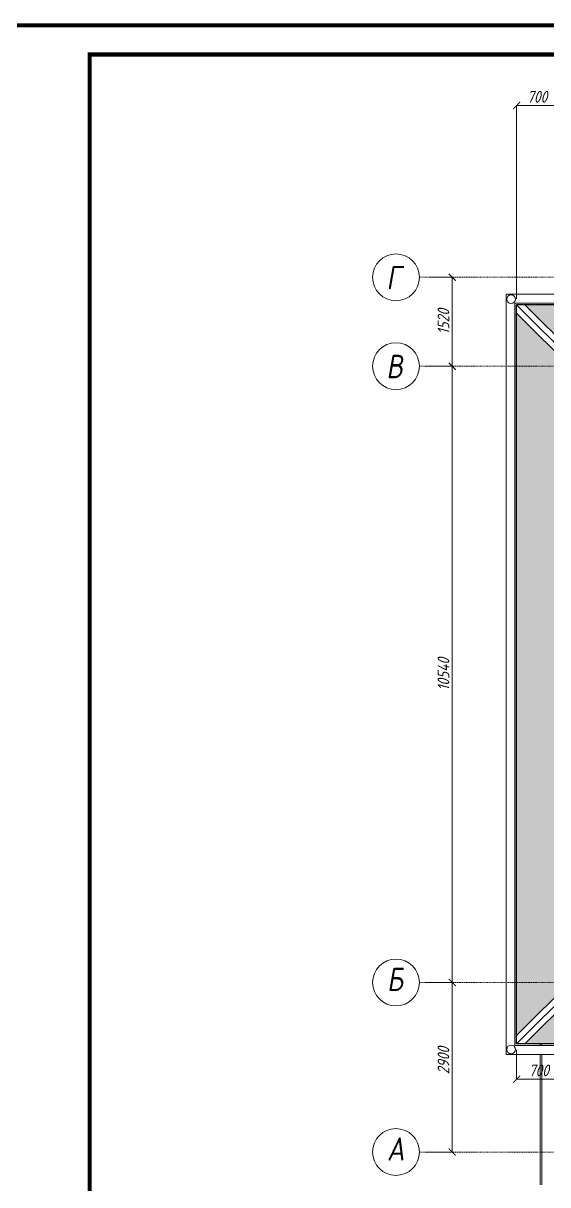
# Model space of a CAD drawing. Header units: millimetres. Extents: x 54 to 1314, y 20 to 614.
# Drawn here: x 902.7 to 992.3, y 415.6 to 614.3 of the extents above; entities that cross this region are included whole.
import ezdxf

# ---------------------------------------------------------------- set-up
doc = ezdxf.new("R2010")
doc.units = ezdxf.units.MM
doc.linetypes.add('CENTER2', pattern=[1.125, 0.75, -0.125, 0.125, -0.125])
for name, color, linetype, lineweight in [('A_РАЗМ.ОСЕВ.', 4, 'Continuous', 13), ('А_ВТОРОЙ ПЛАН', 241, 'Continuous', 9), ('А_ПЕРВЫЙ ПЛАН', 102, 'Continuous', 15), ('ЛИСТ', 7, 'Continuous', 18), ('ОСИ', 40, 'CENTER2', 18), ('ШТРИХОВКА', 93, 'Continuous', 9)]:
    doc.layers.add(name, color=color, linetype=linetype, lineweight=lineweight)
doc.styles.add('ROMANS', font='romans.shx', dxfattribs={"width": 0.8, "oblique": 15})
doc.dimstyles.new('100', dxfattribs={"dimtxt": 2, "dimasz": 1.2, "dimexe": 0, "dimexo": 1, "dimgap": 0.5, "dimtad": 1, "dimdec": 0, "dimlfac": 100, "dimdsep": 46, "dimtxsty": 'ROMANS', "dimblk1": 'ARCHTICK', "dimblk2": 'ARCHTICK', "dimsah": 1, "dimcen": 2, "dimclrd": 256, "dimclre": 256, "dimclrt": 256, "dimadec": 0, "dimazin": 2, "dimtfac": 1, "dimtdec": 0, "dimtmove": 1, "dimatfit": 3, "dimfxl": 1, "dimtvp": 1.5, "dimtolj": 1, "dimtzin": 0, "dimlwd": -1, "dimlwe": -1, "dimarcsym": 0})

# ---------------------------------------------------------------- blocks, each defined once
blk = doc.blocks.new('_ARCHTICK')
at = {"color": 0, "linetype": 'ByBlock', "const_width": 0.15}
blk.add_lwpolyline([(-0.5, -0.5), (0.5, 0.5)], dxfattribs=at)
blk = doc.blocks.new('*D452')
at = {"layer": 'A_РАЗМ.ОСЕВ.', "ltscale": 100, "transparency": 16777216}
for p, q in [((994.02, 445.72), (994.02, 433.67)), ((987.02, 438.72), (987.02, 433.67)), ((987.02, 433.67), (994.02, 433.67))]:
    blk.add_line(p, q, dxfattribs=at)
at = {"layer": 'Defpoints', "color": 0, "ltscale": 100, "transparency": 16777216}
for p in [(994.02, 446.72), (987.02, 439.72), (994.02, 433.67)]:
    blk.add_point(p, dxfattribs=at)
at = {"layer": 'A_РАЗМ.ОСЕВ.', "ltscale": 100, "transparency": 16777216, "xscale": 1.2, "yscale": 1.2, "zscale": 1.2, "rotation": 180}
blk.add_blockref('_ARCHTICK', (987.02, 433.67), dxfattribs=at)
at = {"layer": 'A_РАЗМ.ОСЕВ.', "ltscale": 100, "transparency": 16777216, "xscale": 1.2, "yscale": 1.2, "zscale": 1.2}
blk.add_blockref('_ARCHTICK', (994.02, 433.67), dxfattribs=at)
at = {"layer": 'A_РАЗМ.ОСЕВ.', "ltscale": 100, "transparency": 16777216, "insert": (990.8, 435.17), "char_height": 2, "attachment_point": 5, "style": 'ROMANS'}
blk.add_mtext('\\A1;700', dxfattribs=at)
blk = doc.blocks.new('*D475')
at = {"layer": 'A_РАЗМ.ОСЕВ.', "ltscale": 100, "transparency": 16777216}
for p, q in [((987.02, 567.12), (987.02, 600.18)), ((994.02, 600.18), (987.02, 600.18)), ((994.02, 560.12), (994.02, 600.18))]:
    blk.add_line(p, q, dxfattribs=at)
at = {"layer": 'Defpoints', "color": 0, "ltscale": 100, "transparency": 16777216}
for p in [(987.02, 600.18), (987.02, 566.12), (994.02, 559.12)]:
    blk.add_point(p, dxfattribs=at)
at = {"layer": 'A_РАЗМ.ОСЕВ.', "ltscale": 100, "transparency": 16777216, "xscale": 1.2, "yscale": 1.2, "zscale": 1.2, "rotation": 180}
blk.add_blockref('_ARCHTICK', (987.02, 600.18), dxfattribs=at)
at = {"layer": 'A_РАЗМ.ОСЕВ.', "ltscale": 100, "transparency": 16777216, "xscale": 1.2, "yscale": 1.2, "zscale": 1.2}
blk.add_blockref('_ARCHTICK', (994.02, 600.18), dxfattribs=at)
at = {"layer": 'A_РАЗМ.ОСЕВ.', "ltscale": 100, "transparency": 16777216, "insert": (990.52, 601.68), "char_height": 2, "attachment_point": 5, "style": 'ROMANS'}
blk.add_mtext('\\A1;700', dxfattribs=at)
blk = doc.blocks.new('*D476')
at = {"layer": 'A_РАЗМ.ОСЕВ.', "ltscale": 100, "transparency": 16777216}
for p, q in [((971.39, 450.22), (976.01, 450.22)), ((976.01, 421.22), (976.01, 450.22)), ((971.39, 421.22), (976.01, 421.22))]:
    blk.add_line(p, q, dxfattribs=at)
at = {"layer": 'Defpoints', "color": 0, "ltscale": 100, "transparency": 16777216}
for p in [(970.39, 450.22), (976.01, 450.22), (970.39, 421.22)]:
    blk.add_point(p, dxfattribs=at)
at = {"layer": 'A_РАЗМ.ОСЕВ.', "ltscale": 100, "transparency": 16777216, "xscale": 1.2, "yscale": 1.2, "zscale": 1.2}
for p, rotation in [((976.01, 450.22), 90), ((976.01, 421.22), 270)]:
    blk.add_blockref('_ARCHTICK', p, dxfattribs=dict(at, rotation=rotation))
at = {"layer": 'A_РАЗМ.ОСЕВ.', "ltscale": 100, "transparency": 16777216, "insert": (974.51, 436.85), "char_height": 2, "attachment_point": 5, "rotation": 90, "style": 'ROMANS'}
blk.add_mtext('\\A1;2900', dxfattribs=at)
blk = doc.blocks.new('*D477')
at = {"layer": 'A_РАЗМ.ОСЕВ.', "ltscale": 100, "transparency": 16777216}
for p, q in [((971.39, 555.62), (976.01, 555.62)), ((976.01, 450.22), (976.01, 555.62)), ((971.39, 450.22), (976.01, 450.22))]:
    blk.add_line(p, q, dxfattribs=at)
at = {"layer": 'Defpoints', "color": 0, "ltscale": 100, "transparency": 16777216}
for p in [(970.39, 555.62), (976.01, 555.62), (970.39, 450.22)]:
    blk.add_point(p, dxfattribs=at)
at = {"layer": 'A_РАЗМ.ОСЕВ.', "ltscale": 100, "transparency": 16777216, "xscale": 1.2, "yscale": 1.2, "zscale": 1.2}
for p, rotation in [((976.01, 555.62), 90), ((976.01, 450.22), 270)]:
    blk.add_blockref('_ARCHTICK', p, dxfattribs=dict(at, rotation=rotation))
at = {"layer": 'A_РАЗМ.ОСЕВ.', "ltscale": 100, "transparency": 16777216, "insert": (974.51, 502.92), "char_height": 2, "attachment_point": 5, "rotation": 90, "style": 'ROMANS'}
blk.add_mtext('\\A1;10540', dxfattribs=at)
blk = doc.blocks.new('*D444')
at = {"layer": 'A_РАЗМ.ОСЕВ.', "ltscale": 100, "transparency": 16777216}
for p, q in [((972.02, 570.82), (976.01, 570.82)), ((976.01, 555.62), (976.01, 570.82)), ((971.39, 555.62), (976.01, 555.62))]:
    blk.add_line(p, q, dxfattribs=at)
at = {"layer": 'Defpoints', "color": 0, "ltscale": 100, "transparency": 16777216}
for p in [(971.02, 570.82), (976.01, 570.82), (970.39, 555.62)]:
    blk.add_point(p, dxfattribs=at)
at = {"layer": 'A_РАЗМ.ОСЕВ.', "ltscale": 100, "transparency": 16777216, "xscale": 1.2, "yscale": 1.2, "zscale": 1.2}
for p, rotation in [((976.01, 570.82), 90), ((976.01, 555.62), 270)]:
    blk.add_blockref('_ARCHTICK', p, dxfattribs=dict(at, rotation=rotation))
at = {"layer": 'A_РАЗМ.ОСЕВ.', "ltscale": 100, "transparency": 16777216, "insert": (974.51, 563.22), "char_height": 2, "attachment_point": 5, "rotation": 90, "style": 'ROMANS'}
blk.add_mtext('\\A1;1520', dxfattribs=at)

msp = doc.modelspace()

# ---------------------------------------------------------------- hatches: boundary and pattern name
at = {"layer": 'ШТРИХОВКА'}
h = msp.add_hatch(dxfattribs=at)
h.set_pattern_fill('SHINGLES', color=30, scale=4, angle=630, pattern_type=2)
h.set_pattern_definition([(270, (5581.6363, 3305.257), (4, -4e-15), [1.2, -0.8, 1.2, -0.8]), (270, (5583.6363, 3304.257), (4, -4e-15), [1.2, -0.8, 1.2, -0.8]), (360, (5582.0363, 3305.657), (4e-15, 4), [1.6, -2.4]), (360, (5584.0363, 3304.657), (4e-15, 4), [1.6, -2.4]), (360, (5582.0363, 3303.657), (4e-15, 4), [1.6, -2.4]), (360, (5584.0363, 3302.657), (4e-15, 4), [1.6, -2.4]), (135, (5582.0363, 3305.657), (-4, 4e-15), [0.5656854, -5.0911688]), (135, (5582.0363, 3303.657), (-4, 4e-15), [0.5656854, -5.0911688]), (135, (5584.0363, 3304.657), (-4, 4e-15), [0.5656854, -5.0911688]), (135, (5584.0363, 3302.657), (-4, 4e-15), [0.5656854, -5.0911688]), (45, (5581.6363, 3305.257), (4e-15, 4), [0.5656854, -5.0911688]), (45, (5583.6363, 3304.257), (4e-15, 4), [0.5656854, -5.0911688]), (45, (5581.6363, 3303.257), (4e-15, 4), [0.5656854, -5.0911688]), (45, (5583.6363, 3302.257), (4e-15, 4), [0.5656854, -5.0911688])])
h.paths.add_polyline_path([(987.025, 441.131), (1048.81, 502.917), (987.025, 564.702)])
h.paths.add_polyline_path([(1020.904, 484.182), (1020.904, 521.651), (1039.639, 502.917)])
h = msp.add_hatch(dxfattribs=at)
h.set_pattern_fill('SHINGLES', color=30, scale=4, angle=540, pattern_type=2)
h.set_pattern_definition([(180, (3880.151, -4027.9094), (-2e-15, -4), [1.2, -0.8, 1.2, -0.8]), (180, (3879.151, -4029.9094), (-2e-15, -4), [1.2, -0.8, 1.2, -0.8]), (270, (3880.551, -4028.3094), (4, -3e-15), [1.6, -2.4]), (270, (3879.551, -4030.3094), (4, -3e-15), [1.6, -2.4]), (270, (3878.551, -4028.3094), (4, -3e-15), [1.6, -2.4]), (270, (3877.551, -4030.3094), (4, -3e-15), [1.6, -2.4]), (45, (3880.551, -4028.3094), (3e-15, 4), [0.5656854, -5.0911688]), (45, (3878.551, -4028.3094), (3e-15, 4), [0.5656854, -5.0911688]), (45, (3879.551, -4030.3094), (3e-15, 4), [0.5656854, -5.0911688]), (45, (3877.551, -4030.3094), (3e-15, 4), [0.5656854, -5.0911688]), (315, (3880.151, -4027.9094), (4, -3e-15), [0.5656854, -5.0911688]), (315, (3879.151, -4029.9094), (4, -3e-15), [0.5656854, -5.0911688]), (315, (3878.151, -4027.9094), (4, -3e-15), [0.5656854, -5.0911688]), (315, (3877.151, -4029.9094), (4, -3e-15), [0.5656854, -5.0911688])])
h.paths.add_polyline_path([(1038.225, 547.517), (1042.025, 547.517), (1042.025, 535.917), (1038.225, 535.917)], flags=16)
h.paths.add_polyline_path([(1064.725, 530.002), (1028.61, 566.117), (988.439, 566.117), (1050.639, 503.917), (1078.81, 503.917), (1141.01, 566.117), (1100.839, 566.117)])
h.paths.add_polyline_path([(1091.225, 517.817), (1087.425, 517.817), (1087.425, 535.917), (1091.225, 535.917)], flags=16)
h = msp.add_hatch(dxfattribs=at)
h.set_pattern_fill('SHINGLES', color=30, scale=4, angle=720, pattern_type=2)
h.set_pattern_definition([(360, (-1750.7018, 5032.7425), (3e-15, 4), [1.2, -0.8, 1.2, -0.8]), (360, (-1749.7018, 5034.7425), (3e-15, 4), [1.2, -0.8, 1.2, -0.8]), (90, (-1751.1018, 5033.1425), (-4, 3e-15), [1.6, -2.4]), (90, (-1750.1018, 5035.1425), (-4, 3e-15), [1.6, -2.4]), (90, (-1749.1018, 5033.1425), (-4, 3e-15), [1.6, -2.4]), (90, (-1748.1018, 5035.1425), (-4, 3e-15), [1.6, -2.4]), (225, (-1751.1018, 5033.1425), (-4e-15, -4), [0.5656854, -5.0911688]), (225, (-1749.1018, 5033.1425), (-4e-15, -4), [0.5656854, -5.0911688]), (225, (-1750.1018, 5035.1425), (-4e-15, -4), [0.5656854, -5.0911688]), (225, (-1748.1018, 5035.1425), (-4e-15, -4), [0.5656854, -5.0911688]), (135, (-1750.7018, 5032.7425), (-4, 3e-15), [0.5656854, -5.0911688]), (135, (-1749.7018, 5034.7425), (-4, 3e-15), [0.5656854, -5.0911688]), (135, (-1748.7018, 5032.7425), (-4, 3e-15), [0.5656854, -5.0911688]), (135, (-1747.7018, 5034.7425), (-4, 3e-15), [0.5656854, -5.0911688])])
h.paths.add_polyline_path([(1064.725, 462.159), (1087.167, 439.717), (1141.01, 439.717), (1078.81, 501.917), (1050.639, 501.917), (988.439, 439.717), (1042.282, 439.717)])
h.paths.add_polyline_path([(1044.525, 469.317), (1038.225, 469.317), (1038.225, 479.517), (1042.025, 479.517), (1042.025, 475.517), (1044.525, 475.517)], flags=16)

# ---------------------------------------------------------------- linework, layer by layer
at = {"layer": 'А_ВТОРОЙ ПЛАН'}
for p, q in [((991.025, 439.417), (991.025, 439.717)), ((991.325, 439.417), (991.325, 439.717)), ((991.025, 415.617), (991.025, 437.917)), ((991.325, 415.617), (991.325, 437.917))]:
    msp.add_line(p, q, dxfattribs=at)
at = {"layer": 'А_ПЕРВЫЙ ПЛАН', "ltscale": 100}
for p, q in [((985.225, 437.917), (985.225, 567.917)), ((1028.225, 567.917), (985.225, 567.917)), ((986.725, 439.417), (986.725, 566.417)), ((1029.725, 566.417), (986.725, 566.417)), ((1048.81, 502.917), (987.025, 564.702)), ((1050.639, 503.917), (988.439, 566.117)), ((1048.81, 502.917), (987.025, 441.131)), ((1050.639, 501.917), (988.439, 439.717)), ((1043.696, 439.417), (986.725, 439.417)), ((1043.696, 437.917), (985.225, 437.917))]:
    msp.add_line(p, q, dxfattribs=at)
at = {"layer": 'А_ПЕРВЫЙ ПЛАН', "lineweight": 30, "ltscale": 100}
for p, q in [((987.025, 439.717), (987.025, 566.117)), ((1030.025, 566.117), (987.025, 566.117)), ((1050.225, 502.917), (987.025, 566.117)), ((1050.225, 502.917), (987.025, 439.717)), ((1142.425, 439.717), (987.025, 439.717))]:
    msp.add_line(p, q, dxfattribs=at)
at = {"layer": 'А_ПЕРВЫЙ ПЛАН', "ltscale": 100}
for centre in [(986.075, 567.066), (986.075, 438.767)]:
    msp.add_circle(centre, 0.75, dxfattribs=at)
at = {"layer": 'ЛИСТ', "const_width": 0.7}
for points in [[(894.025, 316.917), (1314.025, 316.917), (1314.025, 613.917), (894.025, 613.917)], [(914.025, 321.917), (1309.025, 321.917), (1309.025, 608.917), (914.025, 608.917)]]:
    msp.add_lwpolyline(points, close=True, dxfattribs=at)
at = {"layer": 'ОСИ', "ltscale": 0.01}
for p, q in [((970.389, 570.817), (1157.415, 570.817)), ((970.389, 555.617), (1157.415, 555.617)), ((970.389, 450.217), (1157.415, 450.217)), ((970.389, 421.217), (1157.415, 421.217))]:
    msp.add_line(p, q, dxfattribs=at)
at = {"layer": 'ОСИ', "color": 18, "linetype": 'Continuous', "true_color": 0x000000}
for centre in [(966.389, 570.817), (966.389, 555.617), (966.389, 450.217), (966.389, 421.217)]:
    msp.add_circle(centre, 4, dxfattribs=at)

# ---------------------------------------------------------------- texts
at = {"layer": 'ОСИ', "color": 18, "linetype": 'Continuous', "true_color": 0x000000, "style": 'ROMANS', "oblique": 10, "width": 0.8}
for s, p in [('Г', (964.753, 568.764)), ('В', (964.753, 553.564)), ('Б', (964.853, 448.749)), ('А', (964.853, 419.749))]:
    msp.add_text(s, height=4, dxfattribs=at).set_placement(p)

# ---------------------------------------------------------------- dimensions: what is measured, and where the dimension line sits
at = {"layer": 'A_РАЗМ.ОСЕВ.', "ltscale": 100}
dim = msp.add_linear_dim(base=(987.025, 600.182), p1=(994.025, 559.117), p2=(987.025, 566.117), dimstyle='100', dxfattribs=at)
dim.commit()
dim.dimension.update_dxf_attribs({"geometry": '*D475', "text_midpoint": (990.525, 601.682)})
for base, p1, p2, picture, middle in [((976.009, 570.817), (970.389, 555.617), (971.019, 570.817), '*D444', (974.509, 563.217)), ((976.009, 555.617), (970.389, 450.217), (970.389, 555.617), '*D477', (974.509, 502.917))]:
    dim = msp.add_linear_dim(base=base, p1=p1, p2=p2, angle=90, dimstyle='100', dxfattribs=at)
    dim.commit()
    dim.dimension.update_dxf_attribs({"geometry": picture, "text_midpoint": middle})
dim = msp.add_linear_dim(base=(976.009, 450.217), p1=(970.389, 421.217), p2=(970.389, 450.217), angle=90, dimstyle='100', dxfattribs=at)
dim.commit()
dim.dimension.update_dxf_attribs({"geometry": '*D476', "text_midpoint": (976.009, 436.848), "dimtype": 160})
dim = msp.add_linear_dim(base=(994.025, 433.67), p1=(987.025, 439.717), p2=(994.025, 446.717), dimstyle='100', dxfattribs=at)
dim.commit()
dim.dimension.update_dxf_attribs({"geometry": '*D452', "text_midpoint": (990.795, 433.67), "dimtype": 160})

doc.saveas('drawing.dxf')
